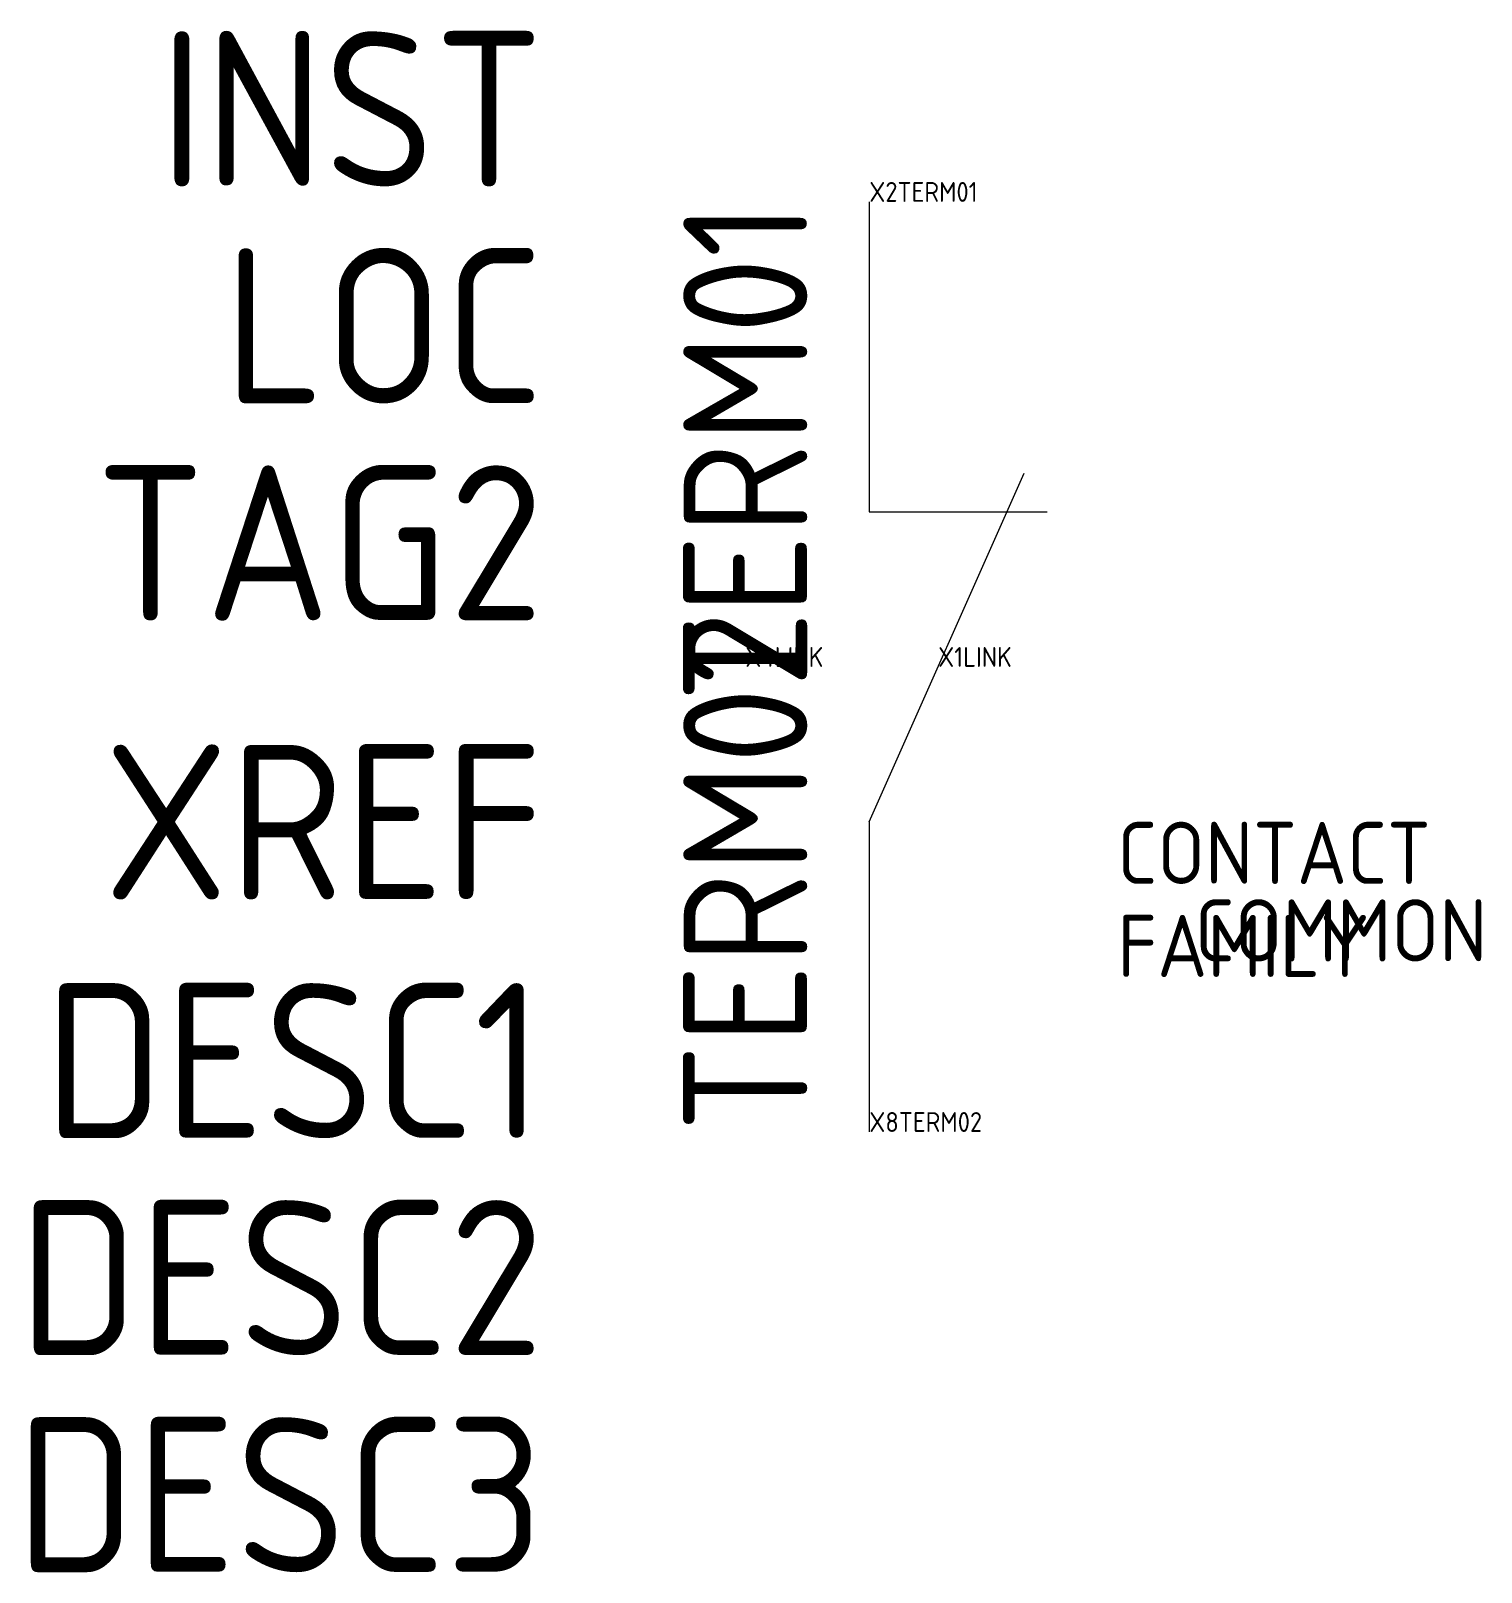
# Model space of a CAD drawing. Extents: x -13.5 to 9.9, y -17.1 to 7.8.
import ezdxf
from ezdxf.enums import TextEntityAlignment as Align

# ---------------------------------------------------------------- set-up
doc = ezdxf.new("R2010")
doc.units = 0
doc.header["$MEASUREMENT"] = 0
doc.styles.add('WD_IEC', font='isocp2.shx', dxfattribs={"width": 0.9, "height": 4, "bigfont": 'gbcbig.shx'})

msp = doc.modelspace()

# ---------------------------------------------------------------- linework, layer by layer
for p, q in [((0, 5), (0, 0)), ((0, -5), (2.5, 0.625)), ((0, 0), (2.868, 0)), ((0, -5), (0, -10))]:
    msp.add_line(p, q)

# ---------------------------------------------------------------- texts
at = {"style": 'WD_IEC'}
for tag, text, p in [('INST', '', (-5.25, 5.25)), ('LOC', '', (-5.25, 1.75)), ('TAG2', 'QK', (-5.25, -1.75)), ('XREF', '', (-5.25, -6.25)), ('DESC1', '', (-5.25, -10.1)), ('DESC2', '', (-5.25, -13.6)), ('DESC3', '', (-5.25, -17.1))]:
    msp.add_attdef(tag, text=text, height=2.5, dxfattribs=at).set_placement(p, align=Align.RIGHT)
at = {"style": 'WD_IEC', "flags": 1}
for tag, p, s, height in [('X2TERM01', (0, 5), '', 0.32), ('X4LINK', (-2, -2.5), '', 0.32), ('X1LINK', (1.111, -2.5), '', 0.32), ('CONTACT', (4, -6), 'NC', 1), ('COMMON', (5.25, -7.25), '01', 1), ('FAMILY', (4, -7.5), 'CR', 1), ('X8TERM02', (0, -10), '', 0.32)]:
    msp.add_attdef(tag, p, s, height=height, dxfattribs=at)
at = {"style": 'WD_IEC'}
msp.add_attdef('TERM01', text='', height=2, rotation=90, dxfattribs=at).set_placement((-1, 5), align=Align.RIGHT)
msp.add_attdef('TERM02', (-1, -10), '', height=2, rotation=90, dxfattribs=at)

doc.saveas('drawing.dxf')
